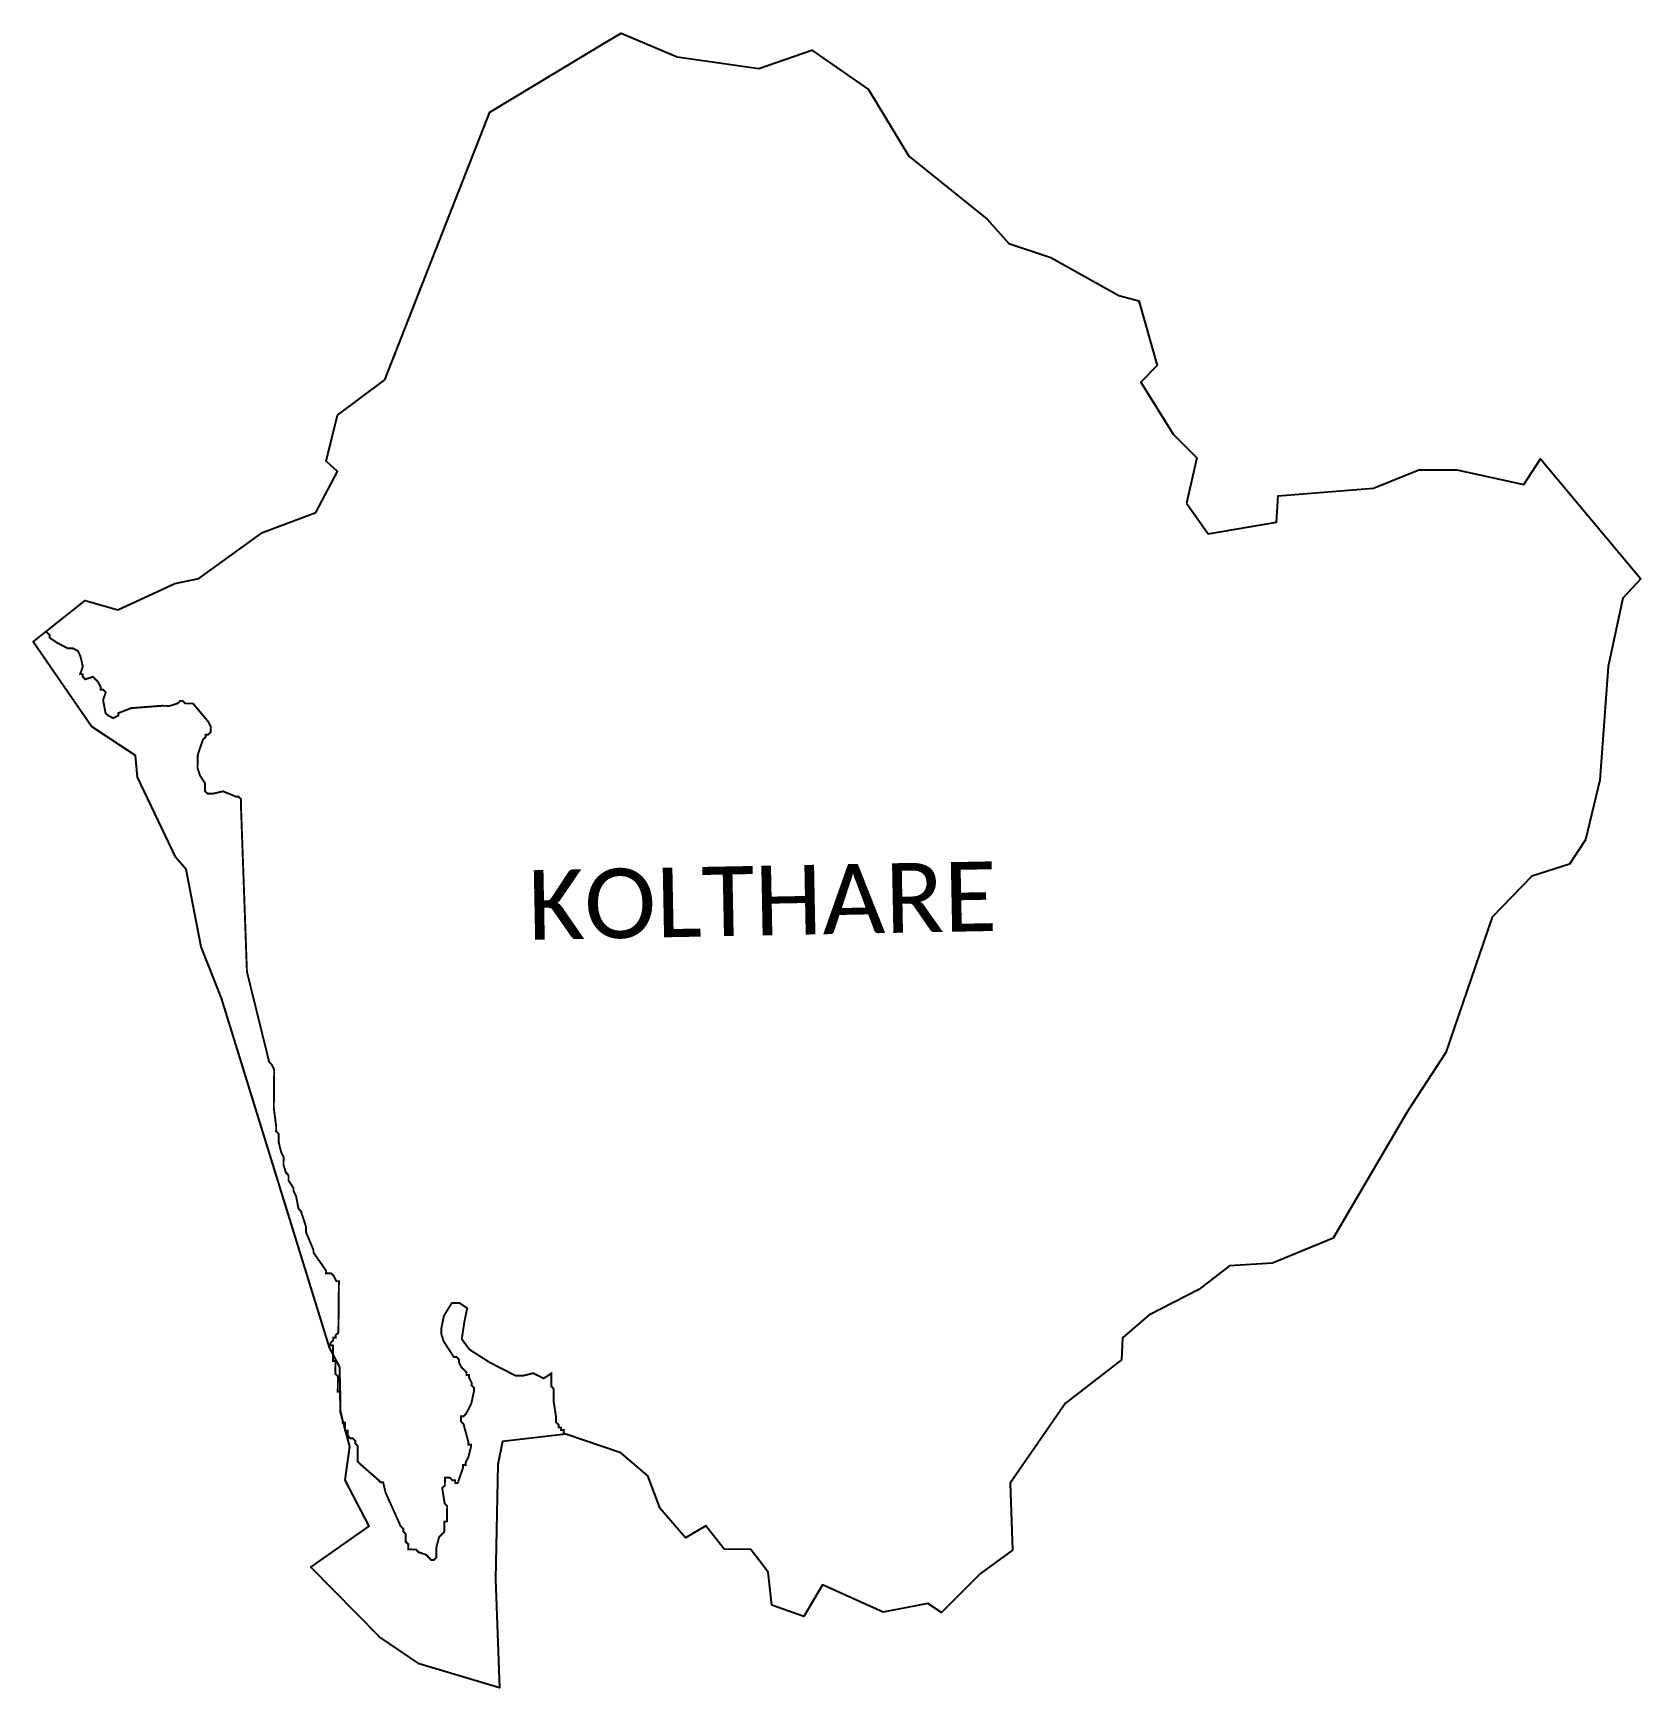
# Model space of a CAD drawing. Header units: metres. Extents: x 301664 to 304175, y 1951648 to 1954232.
import ezdxf

# ---------------------------------------------------------------- set-up
doc = ezdxf.new("R2010")
doc.units = ezdxf.units.M
for name, color, linetype in [('HAZARDS LINE', 1, 'Continuous'), ('village', 3, 'Continuous'), ('VILLAGE NAME', 250, 'Continuous')]:
    doc.layers.add(name, color=color, linetype=linetype)
doc.styles.get("Standard").update_dxf_attribs({"font": 'simplex.shx'})

msp = doc.modelspace()

# ---------------------------------------------------------------- linework, layer by layer
at = {"layer": 'HAZARDS LINE', "lineweight": 18}
for points in [[(302494.9, 1952043.6, 3.01, 3.01, 0), (302492.4, 1952046.2, 3.01, 3.01, 0), (302492.4, 1952050.2, 3.01, 3.01, 0), (302488.4, 1952050.2, 3.01, 3.01, 0), (302488.5, 1952054.2, 3.01, 3.01, 0), (302484.4, 1952054.3, 3.01, 3.01, 0), (302484.5, 1952058.3, 3.01, 3.01, 0), (302480.5, 1952062.4, 3.01, 3.01, 0), (302480.6, 1952070.4, 3.01, 3.01, 0), (302476.8, 1952094.5, 3.01, 3.01, 0), (302477, 1952114.6, 3.01, 3.01, 0), (302473, 1952118.7, 3.01, 3.01, 0), (302473.2, 1952138.8, 3.01, 3.01, 0), (302461.1, 1952130.9, 3.01, 3.01, 0), (302445.1, 1952139.1, 3.01, 3.01, 0), (302429, 1952135.2, 3.01, 3.01, 0), (302417, 1952135.3, 3.01, 3.01, 0), (302377, 1952155.8, 3.01, 3.01, 0), (302345.1, 1952176.2, 3.01, 3.01, 0), (302333.2, 1952192.4, 3.01, 3.01, 0), (302337.5, 1952220.5, 3.01, 3.01, 0), (302341.7, 1952240.6, 3.01, 3.01, 0), (302329.7, 1952248.7, 3.01, 3.01, 0), (302317.7, 1952248.8, 3.01, 3.01, 0), (302305.4, 1952228.9, 3.01, 3.01, 0), (302301.2, 1952208.8, 3.01, 3.01, 0), (302301.1, 1952200.8, 3.01, 3.01, 0), (302305, 1952188.7, 3.01, 3.01, 0), (302320.8, 1952164.4, 3.01, 3.01, 0), (302324.9, 1952164.4, 3.01, 3.01, 0), (302328.8, 1952160.3, 3.01, 3.01, 0), (302328.8, 1952156.3, 3.01, 3.01, 0), (302332.7, 1952148.2, 3.01, 3.01, 0), (302336.7, 1952144.2, 3.01, 3.01, 0), (302340.7, 1952140.1, 3.01, 3.01, 0), (302340.6, 1952136.1, 3.01, 3.01, 0), (302344.7, 1952136.1, 3.01, 3.01, 0), (302344.6, 1952132, 3.01, 3.01, 0), (302348.6, 1952124, 3.01, 3.01, 0), (302348.5, 1952120, 3.01, 3.01, 0), (302352.5, 1952115.9, 3.01, 3.01, 0), (302352.5, 1952111.9, 3.01, 3.01, 0), (302348.2, 1952091.8, 3.01, 3.01, 0), (302340, 1952075.8, 3.01, 3.01, 0), (302336, 1952071.9, 3.01, 3.01, 0), (302332, 1952071.9, 3.01, 3.01, 0), (302331.9, 1952063.9, 3.01, 3.01, 0), (302335.9, 1952059.8, 3.01, 3.01, 0), (302343.6, 1952031.6, 3.01, 3.01, 0), (302343.6, 1952027.6, 3.01, 3.01, 0), (302347.6, 1952027.6, 3.01, 3.01, 0), (302347.5, 1952023.5, 3.01, 3.01, 0), (302343.4, 1952007.5, 3.01, 3.01, 0), (302339.3, 1951999.5, 3.01, 3.01, 0), (302339.2, 1951995.5, 3.01, 3.01, 0), (302335.2, 1951995.5, 3.01, 3.01, 0), (302335.2, 1951991.5, 3.01, 3.01, 0), (302326.9, 1951967.5, 3.01, 3.01, 0), (302322.9, 1951967.5, 3.01, 3.01, 0), (302322.9, 1951971.6, 3.01, 3.01, 0), (302318.9, 1951971.6, 3.01, 3.01, 0), (302314.9, 1951975.7, 3.01, 3.01, 0), (302306.9, 1951975.7, 3.01, 3.01, 0), (302306.8, 1951963.7, 3.01, 3.01, 0), (302302.7, 1951959.7, 3.01, 3.01, 0), (302306.5, 1951935.6, 3.01, 3.01, 0), (302310.4, 1951931.5, 3.01, 3.01, 0), (302310.2, 1951907.4, 3.01, 3.01, 0), (302306.2, 1951907.4, 3.01, 3.01, 0), (302306, 1951891.4, 3.01, 3.01, 0), (302297.9, 1951883.4, 3.01, 3.01, 0), (302293.7, 1951867.4, 3.01, 3.01, 0), (302293.6, 1951851.3, 3.01, 3.01, 0), (302289.5, 1951847.3, 3.01, 3.01, 0), (302285.5, 1951847.4, 3.01, 3.01, 0), (302277.5, 1951855.5, 3.01, 3.01, 0), (302265.5, 1951859.6, 3.01, 3.01, 0), (302261.6, 1951863.7, 3.01, 3.01, 0), (302249.5, 1951863.8, 3.01, 3.01, 0), (302249.6, 1951871.9, 3.01, 3.01, 0), (302245.6, 1951875.9, 3.01, 3.01, 0), (302245.7, 1951888, 3.01, 3.01, 0), (302241.8, 1951892, 3.01, 3.01, 0), (302241.8, 1951896, 3.01, 3.01, 0), (302237.8, 1951900.1, 3.01, 3.01, 0), (302214.2, 1951952.6, 3.01, 3.01, 0), (302210.4, 1951968.7, 3.01, 3.01, 0), (302206.4, 1951968.7, 3.01, 3.01, 0), (302202.4, 1951972.8, 3.01, 3.01, 0), (302174.5, 1951997.2, 3.01, 3.01, 0), (302170.6, 1952001.2, 3.01, 3.01, 0), (302170.8, 1952025.3, 3.01, 3.01, 0), (302166.8, 1952029.4, 3.01, 3.01, 0), (302166.9, 1952033.4, 3.01, 3.01, 0), (302162.9, 1952037.5, 3.01, 3.01, 0), (302158.9, 1952037.5, 3.01, 3.01, 0), (302154.9, 1952041.6, 3.01, 3.01, 0), (302155, 1952049.6, 3.01, 3.01, 0), (302151, 1952049.6, 3.01, 3.01, 0), (302151.1, 1952061.7, 3.01, 3.01, 0), (302147.1, 1952061.7, 3.01, 3.01, 0), (302147.1, 1952065.8, 3.01, 3.01, 0), (302143.3, 1952081.9, 3.01, 3.01, 0), (302143.5, 1952110, 3.01, 3.01, 0), (302139.5, 1952110, 3.01, 3.01, 0), (302139.8, 1952134.1, 3.01, 3.01, 0), (302135.8, 1952138.2, 3.01, 3.01, 0), (302136, 1952158.3, 3.01, 3.01, 0), (302132, 1952158.3, 3.01, 3.01, 0), (302132.2, 1952182.4, 3.01, 3.01, 0), (302128.2, 1952182.5, 3.01, 3.01, 0), (302128.2, 1952186.5, 3.01, 3.01, 0), (302132.3, 1952190.5, 3.01, 3.01, 0), (302132.3, 1952194.5, 3.01, 3.01, 0), (302136.4, 1952194.4, 3.01, 3.01, 0), (302136.4, 1952198.5, 3.01, 3.01, 0), (302140.5, 1952202.4, 3.01, 3.01, 0), (302141.3, 1952282.8, 3.01, 3.01, 0), (302137.3, 1952282.8, 3.01, 3.01, 0), (302133.3, 1952290.9, 3.01, 3.01, 0), (302129.3, 1952295, 3.01, 3.01, 0), (302121.3, 1952295, 3.01, 3.01, 0), (302121.4, 1952299.1, 3.01, 3.01, 0), (302101.6, 1952327.4, 3.01, 3.01, 0), (302101.6, 1952331.4, 3.01, 3.01, 0), (302089.8, 1952359.6, 3.01, 3.01, 0), (302089.9, 1952367.7, 3.01, 3.01, 0), (302082.1, 1952391.9, 3.01, 3.01, 0), (302078.2, 1952395.9, 3.01, 3.01, 0), (302074.3, 1952416, 3.01, 3.01, 0), (302070.4, 1952424.1, 3.01, 3.01, 0), (302070.4, 1952428.1, 3.01, 3.01, 0), (302062.5, 1952440.3, 3.01, 3.01, 0), (302062.6, 1952448.3, 3.01, 3.01, 0), (302058.6, 1952452.4, 3.01, 3.01, 0), (302054.7, 1952464.5, 3.01, 3.01, 0), (302054.9, 1952476.5, 3.01, 3.01, 0), (302050.9, 1952484.6, 3.01, 3.01, 0), (302047.1, 1952500.7, 3.01, 3.01, 0), (302047.2, 1952512.8, 3.01, 3.01, 0), (302043.2, 1952516.8, 3.01, 3.01, 0), (302043.3, 1952524.8, 3.01, 3.01, 0), (302039.6, 1952553, 3.01, 3.01, 0), (302040.2, 1952613.3, 3.01, 3.01, 0), (302036.3, 1952621.3, 3.01, 3.01, 0), (302032.3, 1952625.4, 3.01, 3.01, 0), (301997.6, 1952766.4, 3.01, 3.01, 0), (301988.2, 1953027.6, 3.01, 3.01, 0), (301988.2, 1953035.7, 3.01, 3.01, 0), (301984.3, 1953039.7, 3.01, 3.01, 0), (301980.3, 1953039.8, 3.01, 3.01, 0), (301960.2, 1953048, 3.01, 3.01, 0), (301944.1, 1953044.2, 3.01, 3.01, 0), (301936.1, 1953044.2, 3.01, 3.01, 0), (301932.1, 1953048.3, 3.01, 3.01, 0), (301932.3, 1953060.4, 3.01, 3.01, 0), (301924.3, 1953072.5, 3.01, 3.01, 0), (301920.4, 1953084.6, 3.01, 3.01, 0), (301920.7, 1953104.7, 3.01, 3.01, 0), (301928.9, 1953128.7, 3.01, 3.01, 0), (301933, 1953132.7, 3.01, 3.01, 0), (301933, 1953136.7, 3.01, 3.01, 0), (301937, 1953136.6, 3.01, 3.01, 0), (301941.1, 1953140.6, 3.01, 3.01, 0), (301941.2, 1953148.7, 3.01, 3.01, 0), (301937.3, 1953156.7, 3.01, 3.01, 0), (301913.4, 1953185.1, 3.01, 3.01, 0), (301901.4, 1953185.2, 3.01, 3.01, 0), (301897.4, 1953189.3, 3.01, 3.01, 0), (301893.4, 1953189.3, 3.01, 3.01, 0), (301889.3, 1953185.3, 3.01, 3.01, 0), (301877.2, 1953181.4, 3.01, 3.01, 0), (301865.2, 1953181.6, 3.01, 3.01, 0), (301817, 1953178, 3.01, 3.01, 0), (301796.8, 1953170.2, 3.01, 3.01, 0), (301796.7, 1953166.2, 3.01, 3.01, 0), (301788.7, 1953162.3, 3.01, 3.01, 0), (301780.7, 1953166.4, 3.01, 3.01, 0), (301776.7, 1953170.4, 3.01, 3.01, 0), (301772.9, 1953190.5, 3.01, 3.01, 0), (301777, 1953202.6, 3.01, 3.01, 0), (301773.1, 1953206.6, 3.01, 3.01, 0), (301769, 1953206.7, 3.01, 3.01, 0), (301769.1, 1953210.7, 3.01, 3.01, 0), (301765.1, 1953218.7, 3.01, 3.01, 0), (301761.2, 1953222.8, 3.01, 3.01, 0), (301757.2, 1953226.9, 3.01, 3.01, 0), (301745.1, 1953223, 3.01, 3.01, 0), (301741.1, 1953227, 3.01, 3.01, 0), (301741.2, 1953231, 3.01, 3.01, 0), (301737.1, 1953231.1, 3.01, 3.01, 0), (301741.3, 1953243.1, 3.01, 3.01, 0), (301737.4, 1953259.2, 3.01, 3.01, 0), (301733.5, 1953267.3, 3.01, 3.01, 0), (301725.5, 1953271.4, 3.01, 3.01, 0), (301717.5, 1953271.5, 3.01, 3.01, 0), (301701.5, 1953279.7, 3.01, 3.01, 0), (301689.5, 1953287.8, 3.01, 3.01, 0), (301689.6, 1953291.8, 3.01, 3.01, 0), (301685.6, 1953295.9, 3.01, 3.01, 0), (301683.9, 1953297.6, 3.01, 3.01, 0)], [(302192, 1951739.9, 3.01, 3.01, 0), (302192, 1951739.9, 3.01, 3.01, 0), (302194.5, 1951737.3, 3.01, 3.01, 0)]]:
    msp.add_lwpolyline(points, format="xyseb", dxfattribs=at)
at = {"layer": 'village', "flags": 128}
msp.add_lwpolyline([(303465.2, 1953498), (303499.1, 1953450)], dxfattribs=at)
at = {"layer": 'village', "color": 3, "true_color": 0x00ff00}
for points in [[(304175.3, 1953380, 0), (304147.2, 1953349.7, 0), (304124.2, 1953243, 0), (304111, 1953065.6, 0), (304088.5, 1952972.3, 0), (304063.9, 1952934.2, 0), (304005.1, 1952915.7, 0), (303943.1, 1952851.3, 0), (303870.3, 1952640.2, 0), (303811, 1952548.8, 0), (303694.3, 1952349.9, 0), (303599.7, 1952310.8, 0), (303532.6, 1952306.7, 0), (303484.9, 1952269.9, 0), (303406.3, 1952229.6, 0), (303365.6, 1952194.4, 0), (303364, 1952159.7, 0), (303276.2, 1952092.4, 0), (303189.7, 1951967.3, 0), (303193.7, 1951862.5, 0), (303143.6, 1951826.1, 0), (303082.6, 1951765.2, 0), (303061.4, 1951779.4, 0), (302991.6, 1951765.8, 0), (302897, 1951808.7, 0), (302867.5, 1951759.1, 0), (302817.6, 1951776.5, 0), (302811.9, 1951828.4, 0), (302784.6, 1951863.6, 0), (302743.3, 1951864.4, 0), (302714.7, 1951900.5, 0), (302682.8, 1951881.8, 0), (302643.3, 1951927.7, 0), (302623.9, 1951978.8, 0), (302581.6, 1952014.6, 0), (302495.8, 1952043.7, 0), (302396.8, 1952032.3, 0), (302389.8, 1951996.4, 0), (302386.1, 1951817.2, 0), (302392.4, 1951647.5, 0), (302266.7, 1951685, 0), (302205, 1951726.7, 0), (302097.5, 1951835.9, 0), (302188.5, 1951900, 0), (302150.9, 1951971.9, 0), (302158.2, 1952024.5, 0), (302143.9, 1952078.9, 0), (302143, 1952148.6, 0), (302126.8, 1952179.4, 0), (301957.8, 1952724.8, 0), (301926, 1952805.1, 0), (301902.9, 1952925.7, 0), (301886.3, 1952944.4, 0), (301826.7, 1953069.9, 0), (301823.8, 1953103.9, 0), (301754.9, 1953149, 0), (301663.6, 1953281.4, 0), (301745, 1953346, 0), (301796.2, 1953331.3, 0), (301885.1, 1953372.5, 0), (301922.7, 1953380.6, 0), (302022.1, 1953452.4, 0), (302105.5, 1953483.7, 0), (302139.2, 1953547.4, 0), (302121.5, 1953563.8, 0), (302139, 1953635.3, 0), (302213.2, 1953691, 0), (302377, 1954109, 0), (302559.4, 1954218.7, 0), (302582.1, 1954232.4, 0), (302669.7, 1954195.2, 0), (302797.5, 1954177.1, 0), (302880, 1954205.9, 0), (302968.7, 1954144.2, 0), (303031.7, 1954040, 0), (303154, 1953941.9, 0), (303187.8, 1953903.8, 0), (303253.6, 1953881.8, 0), (303359.8, 1953822.3, 0), (303391, 1953814.3, 0), (303419.4, 1953713.3, 0), (303394.3, 1953687.3, 0), (303444.7, 1953606, 0), (303481.3, 1953569.1, 0), (303465.2, 1953498, 0)], [(303499.1, 1953450, 0), (303606.2, 1953468.6, 0), (303608.5, 1953509.7, 0), (303757.5, 1953521.5, 0), (303828.3, 1953550, 0), (303887.8, 1953550, 0), (303992.5, 1953527.4, 0), (304018.5, 1953567.4, 0), (304175.3, 1953380, 0)]]:
    msp.add_polyline3d(points, dxfattribs=at)

# ---------------------------------------------------------------- texts
at = {"layer": 'VILLAGE NAME', "insert": (302435.5, 1952924.6), "char_height": 108.748, "attachment_point": 1, "rotation": 1.1028}
msp.add_mtext_dynamic_manual_height_columns('{\\fCalibri|b0|i0|c0|p34;KOLTHARE}', width=1571.314, gutter_width=543.7, heights=[0], dxfattribs=at)

doc.saveas('drawing.dxf')
